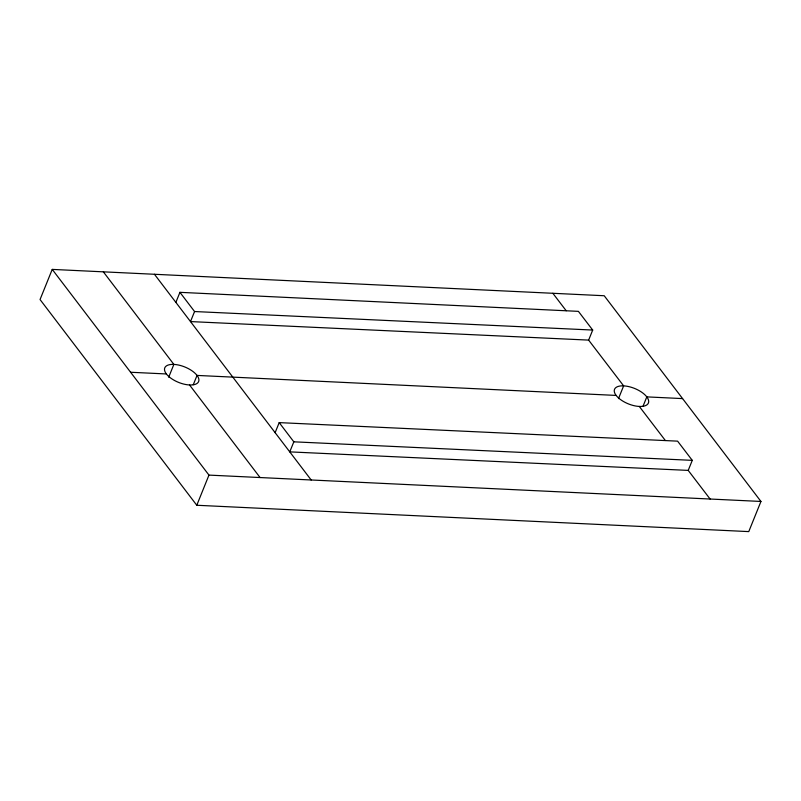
<?xml version="1.0" encoding="UTF-8"?>
<svg xmlns="http://www.w3.org/2000/svg" width="801" height="801" viewBox="0 0 801 801"><rect width="100%" height="100%" fill="white"/><g stroke="black" fill="none" stroke-linecap="round" stroke-linejoin="round"><path stroke-width="1.2" d="M52.235 269.396L40.05 299.544L196.786 505.261L748.765 531.604L760.95 501.456L604.214 295.739L52.235 269.396L208.961 475.103L760.95 501.456M175.87 302.388L179.935 292.335L578.402 311.359L592.7 330.052L588.635 340.105L623.639 385.872L618.482 398.628M179.935 292.335L194.563 311.539L190.498 321.581L588.635 340.105M168.721 377.161L173.867 364.405L103.339 271.829M193.291 384.7L197.036 375.419L616.139 395.424M196.786 505.261L208.961 475.103M275.133 432.67L279.199 422.618L677.596 441.151L692.274 460.355L688.209 470.397L710.107 499.033M279.199 422.618L293.827 441.822L289.762 451.874L688.209 470.397M643.063 406.167L646.808 396.885L682.582 398.598M194.563 311.539L592.7 330.052M293.827 441.822L692.274 460.355M130.593 372.255L166.378 373.957M552.85 293.286L566.187 310.738M639.308 406.447L665.351 440.5M154.453 274.272L311.178 479.989M189.547 384.971L260.075 477.546M168.921 376.64A18.263 8.32 22 0 0 198.087 382.477A18.263 8.32 22 0 0 178.102 364.946A18.263 8.32 22 0 0 168.921 376.64M618.692 398.117A18.263 8.32 22 0 0 647.859 403.944A18.263 8.32 22 0 0 627.874 386.412A18.263 8.32 22 0 0 618.692 398.117"/></g></svg>
